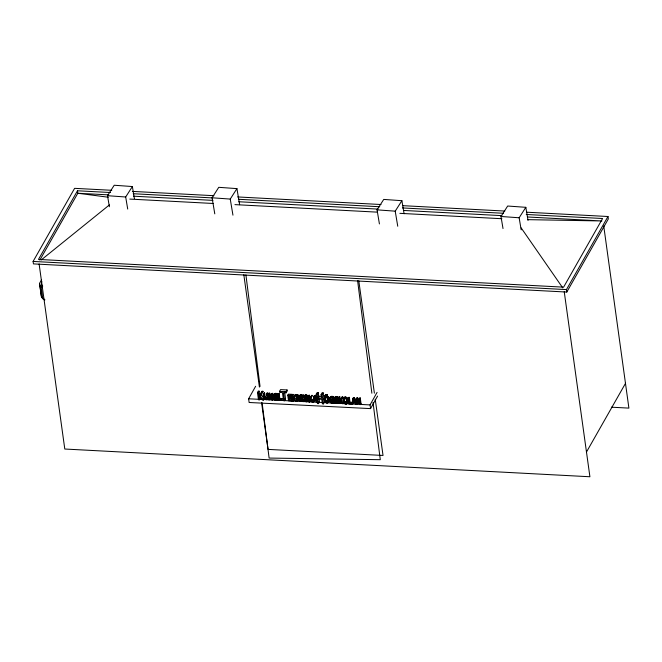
<?xml version="1.0" encoding="UTF-8"?>
<svg xmlns="http://www.w3.org/2000/svg" width="662" height="662" viewBox="0 0 662 662"><rect width="100%" height="100%" fill="white"/><g stroke="black" fill="none" stroke-linecap="round" stroke-linejoin="round"><path stroke-width="0.99" d="M324.843 399.434C329.08 392.425 328.402 409.182 324.843 399.434L325.538 397.531L324.934 398.607M343.76 400.436C347.997 393.427 347.318 410.175 343.76 400.436L344.588 398.218M267.448 398.507L266.943 394.113L267.556 393.038L266.935 393.005L266.323 394.08C269.426 400.932 262.541 400.071 263.981 393.956L264.585 392.88L263.964 392.847L263.352 393.923C261.656 397.341 266.86 402.604 268.052 397.432L267.556 393.038M324.19 399.269C330.09 390.191 329.304 411.913 324.19 399.269L324.802 398.193M343.139 399.691C346.375 412.873 350.777 392.897 343.139 399.691C344.497 392.467 351.927 402.595 345.862 402.777M343.752 398.623L343.768 399.84M273.671 396.728C273.514 393.278 277.304 397.167 277.635 394.842L277.51 393.964C271.867 390.506 271.759 402.827 277.56 399.807L278.172 398.731L277.841 396.339L275.971 396.24L275.359 397.308L275.45 397.961L276.708 398.028L276.898 399.393L275.409 399.534L274.167 398.582L273.671 396.728L274.391 394.85M329.924 399.699C329.767 396.248 333.557 400.138 333.88 397.812L333.756 396.935C328.12 393.476 328.004 405.798 333.813 402.777L334.426 401.702L334.095 399.31L332.225 399.211L331.612 400.278L331.703 400.932L332.953 400.998L333.143 402.364L331.662 402.504L330.412 401.553L329.924 399.699L330.801 397.506M327.897 401.834C332.398 399.517 325.191 392.409 324.223 398.698M274.035 394.047L273.199 397.887M330.28 400.386L330.288 397.018M313.498 402.107L313.738 400.576L315.766 400.684L316.436 402.264L317.098 402.297L314.624 396.629L315.236 395.562L314.409 395.512L313.796 396.588L312.869 402.074L313.498 402.107L314.111 401.04L313.474 401.007L312.869 402.074M352.54 404.176L352.788 402.645L354.807 402.753L355.486 404.325L356.148 404.366L356.752 403.29L354.278 397.622L353.45 397.572L352.838 398.648L351.911 404.143L352.523 403.067L353.152 403.1L352.54 404.176L348.874 403.977L348.104 398.4L348.709 397.324L349.337 397.357L350.016 402.281L349.404 403.348L351.745 403.472L352.358 402.405L350.016 402.281M305.05 396.248L305.521 397.175L307.954 398.201L308.31 399.79L306.531 401.809L304.305 401.28L304.172 400.353C304.479 397.854 306.705 401.412 307.689 399.608M337.107 402.355C340.947 401.511 336.884 398.781 335.46 398.036M313.838 399.956L314.285 397.258L315.484 400.038L313.838 399.956L314.45 398.88M352.887 402.016L353.326 399.318L354.526 402.099L352.887 402.016L353.491 400.94M313.788 399.178L314.409 395.512M352.829 401.238L353.45 397.572M304.172 400.353C313.25 403.199 296.998 394.866 307.036 396.513L307.16 397.39L307.648 395.446L305.596 394.974L304.578 395.578L304.479 396.761M335.452 397.854L334.848 399.112L334.79 397.845C333.35 400.013 342.875 402.91 335.229 400.891L334.575 401.958C343.644 404.805 327.4 396.472 337.438 398.119L337.554 398.996L338.042 397.051L335.998 396.579L334.252 398.516M307.416 401.387C310.039 399.178 299.075 395.95 307.11 397.39L307.764 396.323L307.375 396.058M334.84 398.929L335.833 398.284L337.512 398.996M266.678 399.625L268.052 397.432M44.817 299.969L42.765 298.711L41.524 297.147L41.185 295.384L39.521 283.394L41.59 279.761M334.972 397.183L334.823 398.077M377.58 396.083L370.571 408.611L249.135 402.488L248.622 398.789L255.631 386.269M273.199 395.528L274.349 393.733M329.453 398.499L330.595 396.703M370.571 408.611L370.058 404.912L377.067 392.392M526.48 212.196L607.981 216.507L608.32 218.965L566.796 292.058L33.439 263.898L33.1 261.432L74.616 188.339L111.762 190.3M110.488 192.526L77.479 190.78L38.487 259.421L563.602 287.151L602.594 218.51L526.249 214.48M39.844 260.1L77.818 193.246L77.479 190.78M257.468 392.492L258.271 391.085L259.082 391.126L260.1 398.433L259.297 399.84L258.486 399.798L257.468 392.492L258.288 392.533L259.082 391.126M259.612 394.941L258.817 396.348L262.061 391.283L263.046 391.333L259.984 396.033L263.393 400.055L264.188 398.656L260.787 394.626L263.046 391.333M262.061 391.283L261.258 392.69L262.251 392.74M259.984 396.033L260.787 394.626M263.931 397.845L264.428 396.19M264.444 397.332L265.057 396.257L264.585 392.88M264.593 398.052L265.057 396.257M264.701 398.309L265.205 396.977M264.833 398.541L265.313 397.233M265.032 398.756L265.445 397.465M265.263 398.921L265.876 397.854L267.34 397.564M269.542 394.718L270.096 398.714L268.904 399.757L268.135 394.18L268.739 393.104L269.707 393.154L271.917 397.043M265.536 399.029L266.149 397.953M265.851 399.078L266.463 398.003M266.157 399.062L266.769 397.994M266.405 398.987L267.018 397.912M269.492 399.79L268.797 394.792L271.71 399.906L272.479 399.947L273.083 398.872L272.314 393.294L271.122 394.337L271.751 398.888L269.095 394.229L269.707 393.154M266.596 398.847L268.019 396.381M266.339 399.699L266.952 398.632M267.456 398.019L268.069 396.943M266.952 399.467L267.961 397.837M272.479 399.947L271.701 394.362L272.314 393.294M268.904 399.757L270.096 398.714M273.058 396.017L273.671 394.941M273.737 394.8L274.73 393.509M273.787 395.926L275.193 393.393M273.696 396.298L274.308 395.222M274.126 394.585L275.119 394.444L275.723 393.369M273.712 397.208L274.275 395.653M275.119 394.444L276.137 393.418M273.811 397.721L274.316 396.141M273.96 398.185L274.416 396.654M275.524 394.494L276.559 393.526M274.167 398.582L274.573 397.109M275.946 394.602L276.402 394.775L277.014 393.708M274.416 398.921L274.771 397.506M277.022 395.917L277.51 393.964M276.65 395.661L277.262 394.593L276.344 394.105M274.713 399.203L275.028 397.845M275.044 399.401L275.657 398.325L277.006 398.483L276.393 399.55M279.546 391.366L280.547 389.604L287.051 389.951L287.2 391.027L286.199 392.789L283.46 392.649L284.577 400.717L283.559 400.659L282.442 392.591L279.695 392.45L279.546 391.366L286.05 391.705L287.051 389.951M282.186 398.698L281.664 400.427L278.71 400.27L277.932 394.693L278.545 393.617L279.165 393.65L279.844 398.574L279.24 399.649L281.573 399.774L282.186 398.698L279.844 398.574M275.409 399.534L276.021 398.458M275.806 399.591L276.41 398.516M279.24 399.649L278.553 394.726L279.165 393.65M277.56 399.807L277.229 397.407L277.841 396.339M284.577 400.717L285.579 398.954L284.602 391.896M292.116 399.219L291.594 400.957L288.516 400.791L287.738 395.214L288.351 394.138L291.429 394.304L291.52 394.957L290.916 396.033L288.45 395.901L289.046 400.162L291.503 400.295L292.116 399.219L289.65 399.095L289.046 400.162M289.368 397.018L288.756 398.094L291.214 398.226L291.735 396.488L289.277 396.356L288.665 397.432L291.123 397.564L291.735 396.488M290.916 396.033L291.429 394.304M291.826 395.429L292.43 394.353L293.051 394.387L293.829 399.964L293.216 401.04L292.596 401.007L291.826 395.429L292.447 395.462L293.051 394.387M295.326 394.511L292.852 398.375L295.326 394.511L296.079 394.544L293.746 398.135L296.344 401.205L296.948 400.129L294.358 397.059L296.079 394.544M293.564 398.077L292.96 399.145L293.34 398.582L295.533 401.164L296.344 401.205M293.746 398.135L294.358 397.059M292.596 401.007L293.208 399.931M297.817 397.208L298.231 400.196L297.039 401.238L296.262 395.661L296.874 394.585L297.842 394.643L300.052 398.524M297.619 401.271L296.924 396.281L299.836 401.387L300.606 401.429L301.218 400.353L300.44 394.775L299.249 395.818L299.886 400.378L297.23 395.711L297.842 394.643M300.606 401.429L299.836 395.851L300.44 394.775M297.039 401.238L298.231 400.196M304.032 399.939L303.502 401.586L301.657 401.486L301.574 400.915L302.186 400.949L301.574 396.505L300.879 395.909L301.491 394.833L303.337 394.933L302.807 396.571L302.195 396.538L302.807 400.982L303.419 401.015L304.032 399.939L303.419 399.906L302.807 400.982M300.962 396.472L301.491 394.833M302.807 396.571L303.337 394.933M301.574 400.915L302.186 399.84M303.85 396.91L304.76 395.346M303.8 397.208L305 395.164M303.817 397.548L304.421 396.472M304.669 396.116L305.273 395.04M301.657 401.486L302.261 400.411M304.983 396.05L305.596 394.974M304.446 397.324L305.157 395.942M304.454 397.506L305.058 396.43M305.348 396.042L305.96 394.966M304.528 397.821L305.141 396.745M304.677 398.061L305.29 396.993M305.827 396.091L306.432 395.024M304.909 398.251L305.521 397.175M306.266 396.199L306.878 395.131M305.248 398.392L305.861 397.324M304.222 400.353L304.826 399.285L304.917 400.212M305.836 398.549L306.448 397.481M304.305 401.28L305.256 399.616M306.771 397.126L307.648 395.446M305.116 400.94L305.72 399.873M306.489 398.739L307.102 397.663M308.194 396.29L308.806 395.222L309.427 395.255L310.205 400.833L309.593 401.908L308.972 401.875L308.194 396.29L308.823 396.323L309.427 395.255M305.587 401.106L306.192 400.038M306.978 398.971L307.582 397.895M306.01 401.18L306.622 400.105M307.342 399.277L307.954 398.201M306.514 401.139L307.127 400.071M307.482 399.467L308.095 398.392M306.713 401.073L307.722 399.426M306.878 400.965L308.202 398.615M306.887 401.726L308.194 400.08M307.739 400.229L308.343 399.153M307.176 401.586L308.36 399.476M311.09 396.447L311.703 395.371L312.456 395.413L309.22 399.236M312.712 402.066L310.122 398.996L310.726 397.928L313.325 400.998L312.712 402.066L311.91 402.024L309.717 399.443L309.328 400.013M308.972 401.875L309.584 400.8L310.205 400.833M319.125 399.054L319.514 401.834L318.496 403.613L317.462 403.563L316.179 394.295L317.189 392.516L318.223 392.574L318.869 397.2M318.496 403.613L317.214 394.353L318.223 392.574M321.633 396.356L318.728 396.207L317.719 397.986L321.591 398.193L321.087 394.56L322.096 392.773L323.13 392.831L324.413 402.091L323.404 403.878L322.369 403.82L321.74 399.285L317.868 399.078M323.404 403.878L322.121 394.61L323.13 392.831M324.86 395.744L325.489 395.777L325.588 396.513L324.968 396.48L324.86 395.744L325.472 394.676L326.101 394.709L325.141 397.266M324.968 396.48L326.101 394.709M324.339 398.201L325.406 396.414M327.392 394.775L326.887 396.579L326.258 396.546L326.159 395.818L326.771 394.742L327.392 394.775L326.498 397.192M325.555 397.142L326.159 396.066M324.239 399.914L324.852 398.838M324.86 398.987L325.472 397.912M326.01 397.117L326.871 395.471M324.893 399.947L325.456 398.358M324.984 400.46L325.497 398.872M326.937 397.365L327.549 396.29M324.819 401.66L325.596 399.393M325.315 401.313L325.737 399.848M327.342 397.622L327.955 396.546M325.538 401.644L325.919 400.237M327.698 397.961L328.311 396.886M325.795 401.917L326.151 400.576M328.013 398.392L328.617 397.316M326.085 402.107L326.697 401.04L327.947 401.106L327.334 402.173M326.399 402.231L327.003 401.164M328.261 398.896L328.873 397.829M326.73 402.289L327.342 401.213M328.46 399.484L329.072 398.408M327.061 402.273L327.665 401.197M328.584 400.138L329.196 399.07M329.312 398.979L329.924 397.912M328.642 400.791L329.246 399.716M329.271 399.542L329.875 398.466M329.99 397.771L330.983 396.48M328.6 401.371L329.213 400.295M330.032 398.896L331.447 396.364M328.029 402.57L329.097 400.783M329.949 399.269L330.553 398.193M330.371 397.556L331.364 397.415L331.976 396.339M329.957 400.179L330.528 398.623M331.364 397.415L332.382 396.389M330.057 400.692L330.57 399.112M330.214 401.155L330.669 399.625M331.778 397.465L332.812 396.497M330.412 401.553L330.818 400.08M332.2 397.572L332.655 397.746L333.259 396.679M330.669 401.892L331.025 400.477M332.903 398.632L333.756 396.935M330.967 402.173L331.281 400.816M331.703 400.932L332.225 399.211M333.218 398.888L333.88 397.812M331.298 402.372L331.91 401.296L333.259 401.453L332.647 402.521M331.662 402.504L332.266 401.429M332.051 402.562L332.663 401.486M334.194 398.814L335.394 396.77M333.813 402.777L333.483 400.378L334.095 399.31M335.063 397.721L335.675 396.646M335.386 397.655L335.998 396.579M335.75 397.647L336.354 396.571M334.931 399.426L335.543 398.35M335.08 399.666L335.684 398.598M336.222 397.697L336.834 396.629M334.848 400.345L335.452 399.269M335.311 399.856L335.915 398.781M336.668 397.804L337.281 396.737M335.651 399.997L336.263 398.929M337.992 401.296C338.919 403.398 335.99 403.994 334.707 402.885L335.651 401.222M336.238 400.154L336.85 399.087M337.438 398.119L338.042 397.051M335.51 402.546L336.122 401.478M336.892 400.345L337.496 399.269M335.982 402.711L336.594 401.644M338.596 397.895L339.209 396.828L339.829 396.861L340.607 402.438L339.995 403.514L339.374 403.481L338.596 397.895L339.217 397.928L339.829 396.861M337.372 400.576L337.984 399.5M336.412 402.786L337.024 401.71M337.744 400.882L338.356 399.807M336.917 402.744L337.529 401.677M337.885 401.073L338.497 399.997M337.115 402.678L337.728 401.602M337.281 402.57L338.605 400.22M337.281 403.332L337.893 402.256M338.133 401.834L338.745 400.758M337.57 403.191L338.762 401.081M337.819 402.993L338.704 401.395M342.097 396.977L339.623 400.841L342.097 396.977L342.85 397.018L340.516 400.601L343.115 403.671L343.727 402.604L341.129 399.534L342.85 397.018M340.516 400.601L341.129 399.534M339.374 403.481L339.978 402.405L340.607 402.438M343.454 398.789L344.058 397.713M343.255 399.203L344.323 397.407M344.058 398.267L344.67 397.192M344.472 398.143L345.076 397.068M343.851 399.608L344.778 397.97M343.777 399.989L344.381 398.913M344.927 398.119L345.539 397.043M343.81 400.94L344.372 399.36M340.342 400.543L340.723 399.98L339.73 401.619L340.111 401.048L342.312 403.63L342.916 402.562M345.407 398.193L346.019 397.117M343.901 401.462L344.414 399.873M345.854 398.358L346.466 397.291M344.041 401.917L344.513 400.386M344.232 402.314L344.654 400.841M346.259 398.615L346.871 397.548M344.455 402.645L344.836 401.238M346.615 398.954L347.227 397.887M344.712 402.91L345.067 401.569M346.921 399.385L347.533 398.317M345.001 403.108L345.614 402.033L346.863 402.099L347.426 401.379L346.491 403.009M345.307 403.232L345.92 402.157M346.764 400.593L347.79 398.822M345.647 403.29L346.259 402.215M347.376 400.485L347.989 399.409M345.969 403.266L346.582 402.198M349.404 403.348L348.725 398.433L349.337 397.357M346.251 403.175L346.863 402.099M347.5 401.139L348.113 400.063M346.201 403.903L346.814 402.835M347.558 401.793L348.162 400.717M346.607 403.787L347.219 402.711M347.517 402.364L348.129 401.296M346.938 403.563L348.013 401.784M356.148 404.366L353.665 398.69L354.278 397.622M357.488 399.368L358.043 403.357L356.851 404.399L356.082 398.822L356.694 397.746L357.654 397.796L359.871 401.685M357.439 404.432L356.744 399.443L359.656 404.548L360.426 404.59L361.03 403.514L360.26 397.936L359.069 398.979L359.698 403.539L357.041 398.872L357.654 397.796M355.486 404.325L356.09 403.257M360.426 404.59L359.648 399.012L360.26 397.936M356.851 404.399L357.463 403.323M566.796 292.058L566.457 289.6L607.981 216.507M586.482 452.03L625.557 383.248M109.379 206.759L107.525 195.704L114.212 185.244L132.375 186.543L134.394 198.608M127.716 209.06L125.689 196.995L132.375 186.543M214.786 213.859L212.088 197.781L218.766 187.321L236.93 188.62L239.627 204.699M232.95 215.158L230.252 199.072L236.93 188.62M379.417 223.93L377.05 209.862L383.737 199.411L401.9 200.702L404.093 213.768M397.746 226.238L395.214 211.161L401.9 200.702M503.012 228.539L500.985 216.482L507.671 206.023L525.827 207.322L528.019 220.388M521.168 229.838L519.149 217.773L525.827 207.322M309.833 398.16L311.703 395.371M258.958 397.365L259.454 396.621L262.334 400.005L263.393 400.055M309.94 398.938L310.321 398.375M310.122 398.996L312.456 395.413M41.234 259.943L109.429 204.897M277.386 399.054L278.172 398.731M333.64 402.024L334.426 401.702M527.664 219.652L601.899 220.959L527.622 216.995M248.622 398.789L370.058 404.912M132.392 191.392L213.892 195.695M237.617 196.945L381.014 204.517M402.678 205.659L504.816 211.054M133.186 193.726L212.626 197.921M238.411 199.279L379.748 206.743M402.446 207.942L503.55 213.28M108.767 194.885L77.818 193.246L108.303 197.226M133.525 196.192L212.965 200.379M238.759 201.745L378.027 209.101M403.82 210.458L501.829 215.638M129.818 199.08L213.305 203.482M234.944 204.624L377.183 212.138M399.856 213.338L501.887 218.725M33.1 261.432L566.457 289.6M611.365 407.188L628.9 408.115L603.727 225.932M316.179 394.295L317.214 394.353M321.087 394.56L322.121 394.61M326.159 395.818L326.788 395.851M302.799 395.471L303.411 395.504M263.352 393.923L263.981 393.956M266.323 394.08L266.943 394.113M268.135 394.18L269.095 394.229M271.122 394.337L271.701 394.362M277.932 394.693L278.553 394.726M287.738 395.214L290.825 395.371M294.714 395.578L295.467 395.619M296.262 395.661L297.23 395.711M299.249 395.818L299.836 395.851M300.879 395.909L302.724 396M313.796 396.588L314.624 396.629M341.493 398.052L342.246 398.094M348.104 398.4L348.725 398.433M352.838 398.648L353.665 398.69M356.082 398.822L357.041 398.872M359.069 398.979L359.648 399.012M275.359 397.308L277.229 397.407M331.612 400.278L333.483 400.378M335.229 400.891L335.311 401.817M284.561 398.905L285.579 398.954M334.575 401.958L334.707 402.885M272.314 398.83L273.083 398.872M360.26 403.472L361.03 403.514M263.128 398.598L264.188 398.656M318.48 401.776L319.514 401.834M342.312 403.63L343.115 403.671M500.985 216.482L519.149 217.773M212.088 197.781L230.252 199.072M377.05 209.862L395.214 211.161M107.525 195.704L125.689 196.995M326.714 396.687L327.367 396.869M335.758 402.033L336.18 402.19M332.655 397.746L333.276 398.888M276.402 394.775L276.898 395.04M275.053 398.681L275.5 398.929M39.521 283.394L39.861 285.157L42.467 287.565M331.298 401.652L330.561 400.891M311.421 399.666L312.522 400.957M274.308 397.92L274.656 398.35M325.431 400.584L325.737 401.015M521.151 227.885L562.774 287.92M337.885 400.27L338.117 400.824M315.236 395.562L317.297 400.287M343.901 400.493L344.091 401.081M347.227 399.062L347.368 399.517M564.223 291.661L589.908 476.756L64.793 449.026L39.108 263.931M358.796 280.812L374.386 393.162M375.238 399.285L383.033 455.464L268.06 449.39L261.54 402.405M359.681 397.903L359.929 399.724M352.358 402.405L351.836 404.134L351.745 403.472M339.217 397.928L339.995 403.514M308.823 396.323L309.593 401.908M302.923 396.356L303.419 399.906M303.419 401.015L303.502 401.586M292.447 395.462L293.216 401.04M291.123 397.564L291.214 398.226M291.503 400.295L291.594 400.957M289.178 395.686L289.65 399.095M286.05 391.705L286.199 392.789M281.573 399.774L281.664 400.427M275.971 396.24L276.062 396.886M243.823 274.738L259.413 387.088M258.288 392.533L259.297 399.84M41.102 286.729L42.765 298.711M39.861 285.157L41.524 297.147M357.621 280.746L371.862 393.228M373.029 402.43L380.286 459.693L269.111 458.063L262.119 402.819M245.916 274.945L260.042 386.451M42.74 286.116A11.825 5.933 -7.9 0 1 41.888 281.648M44.759 299.679A13.695 6.868 -7.9 0 1 42.227 297.238"/></g></svg>
